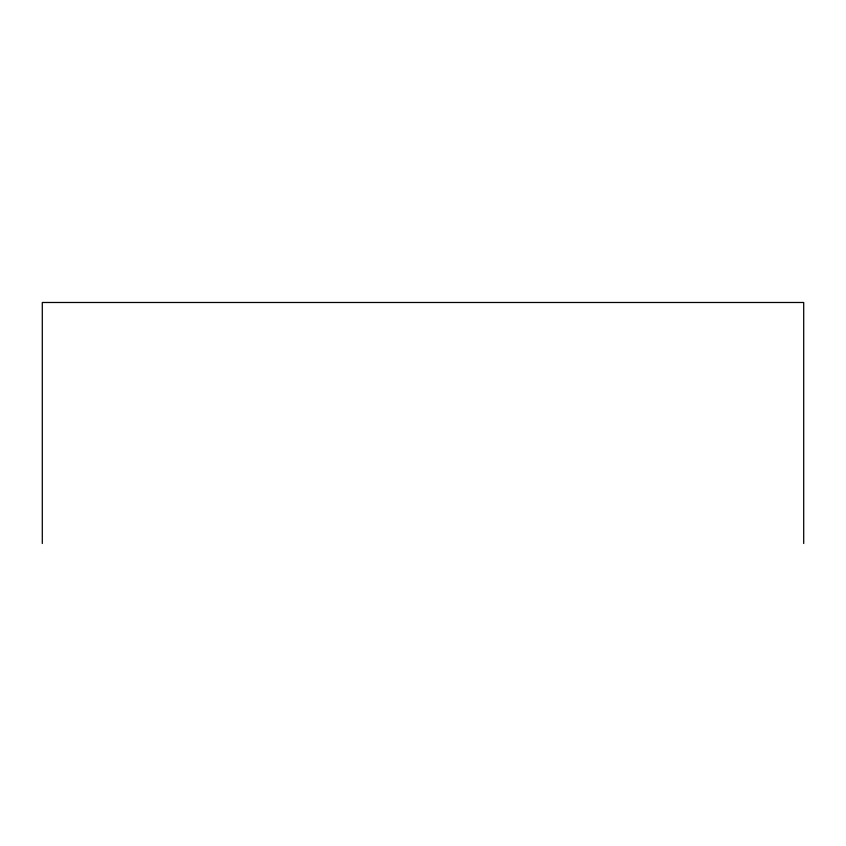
<?xml version="1.0" encoding="UTF-8"?>
<svg xmlns="http://www.w3.org/2000/svg" width="846" height="846" viewBox="0 0 846 846"><rect width="100%" height="100%" fill="white"/><g stroke="black" fill="none" stroke-linecap="round" stroke-linejoin="round"><path stroke-width="1.27" d="M803.7 543.513L803.7 302.487L42.3 302.487L42.3 543.513"/></g></svg>
